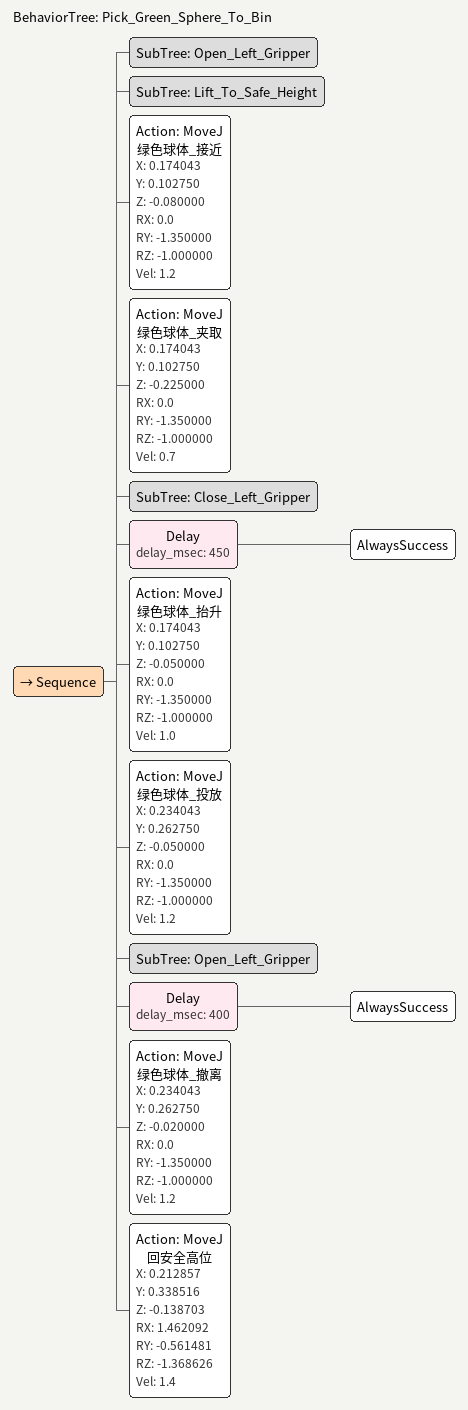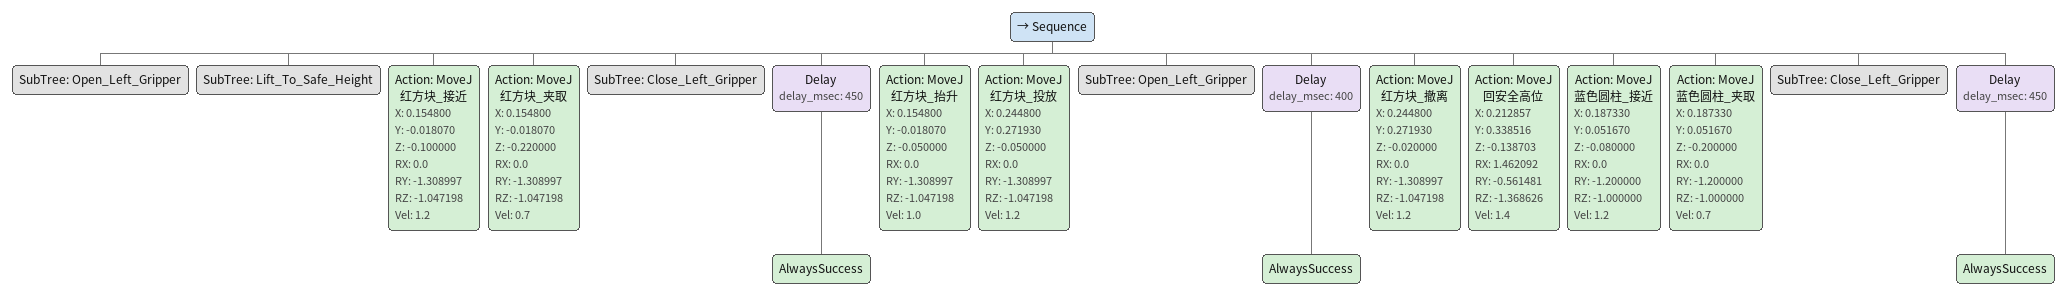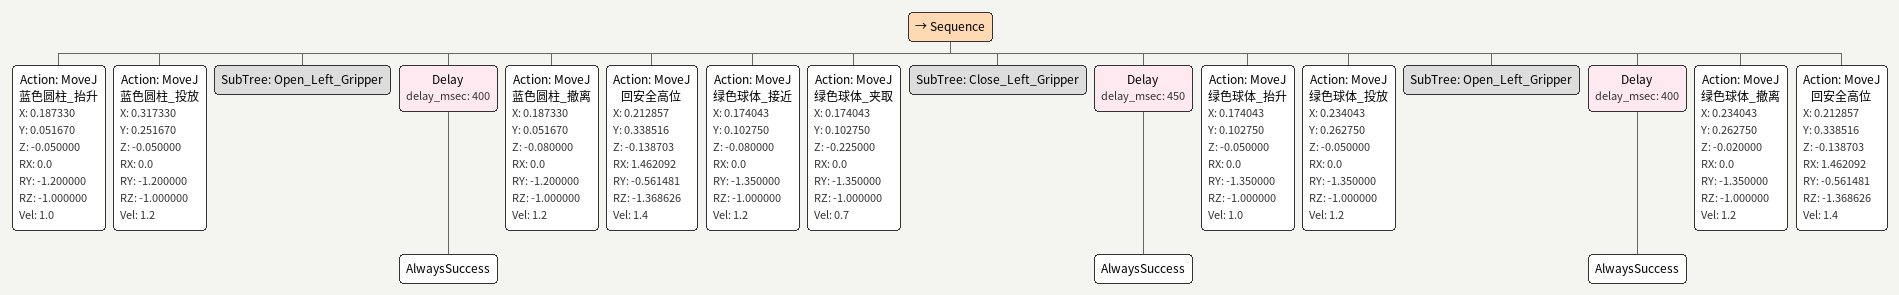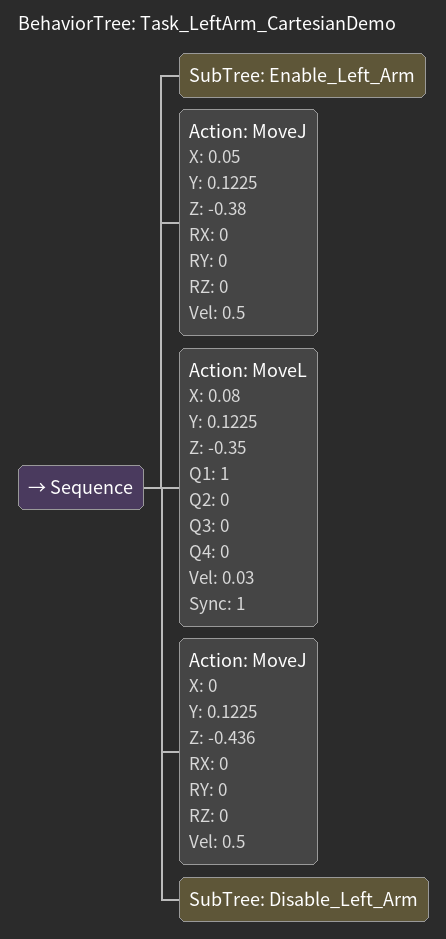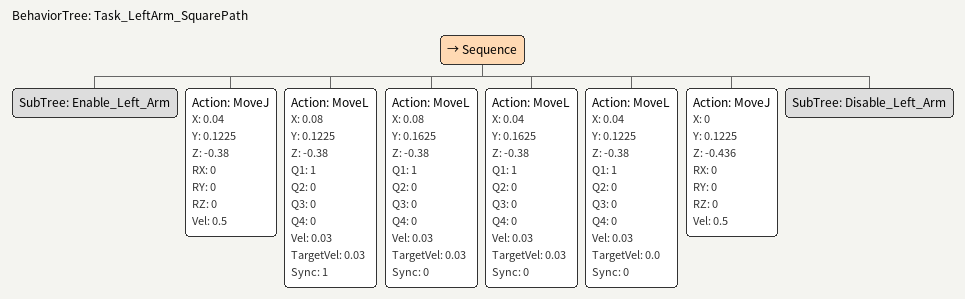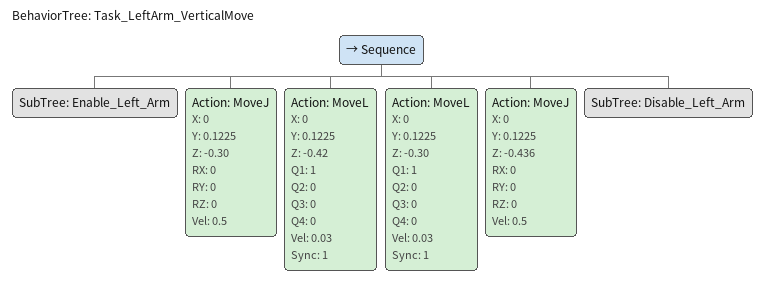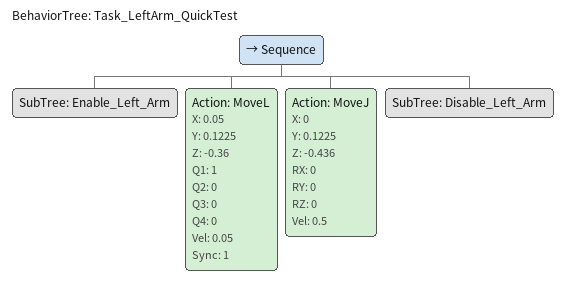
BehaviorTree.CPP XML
<BehaviorTree ID="Pick_Green_Sphere_To_Bin">
    <Sequence>
        <SubTree ID="Open_Left_Gripper"/>
        <SubTree ID="Lift_To_Safe_Height"/>
        <Action ID="MoveJ" name="绿色球体_接近" X="0.174043" Y="0.102750" Z="-0.080000" RX="0.0" RY="-1.350000" RZ="-1.000000" Vel="1.2"/>
        <Action ID="MoveJ" name="绿色球体_夹取" X="0.174043" Y="0.102750" Z="-0.225000" RX="0.0" RY="-1.350000" RZ="-1.000000" Vel="0.7"/>
        <SubTree ID="Close_Left_Gripper"/>
        <Delay delay_msec="450">
            <AlwaysSuccess/>
        </Delay>
        <Action ID="MoveJ" name="绿色球体_抬升" X="0.174043" Y="0.102750" Z="-0.050000" RX="0.0" RY="-1.350000" RZ="-1.000000" Vel="1.0"/>
        <Action ID="MoveJ" name="绿色球体_投放" X="0.234043" Y="0.262750" Z="-0.050000" RX="0.0" RY="-1.350000" RZ="-1.000000" Vel="1.2"/>
        <SubTree ID="Open_Left_Gripper"/>
        <Delay delay_msec="400">
            <AlwaysSuccess/>
        </Delay>
        <Action ID="MoveJ" name="绿色球体_撤离" X="0.234043" Y="0.262750" Z="-0.020000" RX="0.0" RY="-1.350000" RZ="-1.000000" Vel="1.2"/>
        <Action ID="MoveJ" name="回安全高位" X="0.212857" Y="0.338516" Z="-0.138703" RX="1.462092" RY="-0.561481" RZ="-1.368626" Vel="1.4"/>
    </Sequence>
</BehaviorTree>

<Sequence>
    <SubTree ID="Open_Left_Gripper"/>
    <SubTree ID="Lift_To_Safe_Height"/>

    <Action ID="MoveJ" name="红方块_接近" X="0.154800" Y="-0.018070" Z="-0.100000" RX="0.0" RY="-1.308997" RZ="-1.047198" Vel="1.2"/>
    <Action ID="MoveJ" name="红方块_夹取" X="0.154800" Y="-0.018070" Z="-0.220000" RX="0.0" RY="-1.308997" RZ="-1.047198" Vel="0.7"/>
    <SubTree ID="Close_Left_Gripper"/>
    <Delay delay_msec="450">
        <AlwaysSuccess/>
    </Delay>
    <Action ID="MoveJ" name="红方块_抬升" X="0.154800" Y="-0.018070" Z="-0.050000" RX="0.0" RY="-1.308997" RZ="-1.047198" Vel="1.0"/>
    <Action ID="MoveJ" name="红方块_投放" X="0.244800" Y="0.271930" Z="-0.050000" RX="0.0" RY="-1.308997" RZ="-1.047198" Vel="1.2"/>
    <SubTree ID="Open_Left_Gripper"/>
    <Delay delay_msec="400">
        <AlwaysSuccess/>
    </Delay>
    <Action ID="MoveJ" name="红方块_撤离" X="0.244800" Y="0.271930" Z="-0.020000" RX="0.0" RY="-1.308997" RZ="-1.047198" Vel="1.2"/>
    <Action ID="MoveJ" name="回安全高位" X="0.212857" Y="0.338516" Z="-0.138703" RX="1.462092" RY="-0.561481" RZ="-1.368626" Vel="1.4"/>

    <Action ID="MoveJ" name="蓝色圆柱_接近" X="0.187330" Y="0.051670" Z="-0.080000" RX="0.0" RY="-1.200000" RZ="-1.000000" Vel="1.2"/>
    <Action ID="MoveJ" name="蓝色圆柱_夹取" X="0.187330" Y="0.051670" Z="-0.200000" RX="0.0" RY="-1.200000" RZ="-1.000000" Vel="0.7"/>
    <SubTree ID="Close_Left_Gripper"/>
    <Delay delay_msec="450">
        <AlwaysSuccess/>
    </Delay>
</Sequence>

<Sequence>
    <Action ID="MoveJ" name="蓝色圆柱_抬升" X="0.187330" Y="0.051670" Z="-0.050000" RX="0.0" RY="-1.200000" RZ="-1.000000" Vel="1.0"/>
    <Action ID="MoveJ" name="蓝色圆柱_投放" X="0.317330" Y="0.251670" Z="-0.050000" RX="0.0" RY="-1.200000" RZ="-1.000000" Vel="1.2"/>
    <SubTree ID="Open_Left_Gripper"/>
    <Delay delay_msec="400">
        <AlwaysSuccess/>
    </Delay>
    <Action ID="MoveJ" name="蓝色圆柱_撤离" X="0.187330" Y="0.051670" Z="-0.080000" RX="0.0" RY="-1.200000" RZ="-1.000000" Vel="1.2"/>
    <Action ID="MoveJ" name="回安全高位" X="0.212857" Y="0.338516" Z="-0.138703" RX="1.462092" RY="-0.561481" RZ="-1.368626" Vel="1.4"/>

    <Action ID="MoveJ" name="绿色球体_接近" X="0.174043" Y="0.102750" Z="-0.080000" RX="0.0" RY="-1.350000" RZ="-1.000000" Vel="1.2"/>
    <Action ID="MoveJ" name="绿色球体_夹取" X="0.174043" Y="0.102750" Z="-0.225000" RX="0.0" RY="-1.350000" RZ="-1.000000" Vel="0.7"/>
    <SubTree ID="Close_Left_Gripper"/>
    <Delay delay_msec="450">
        <AlwaysSuccess/>
    </Delay>
    <Action ID="MoveJ" name="绿色球体_抬升" X="0.174043" Y="0.102750" Z="-0.050000" RX="0.0" RY="-1.350000" RZ="-1.000000" Vel="1.0"/>
    <Action ID="MoveJ" name="绿色球体_投放" X="0.234043" Y="0.262750" Z="-0.050000" RX="0.0" RY="-1.350000" RZ="-1.000000" Vel="1.2"/>
    <SubTree ID="Open_Left_Gripper"/>
    <Delay delay_msec="400">
        <AlwaysSuccess/>
    </Delay>
    <Action ID="MoveJ" name="绿色球体_撤离" X="0.234043" Y="0.262750" Z="-0.020000" RX="0.0" RY="-1.350000" RZ="-1.000000" Vel="1.2"/>
    <Action ID="MoveJ" name="回安全高位" X="0.212857" Y="0.338516" Z="-0.138703" RX="1.462092" RY="-0.561481" RZ="-1.368626" Vel="1.4"/>
</Sequence>

<BehaviorTree ID="Task_LeftArm_CartesianDemo">
    <Sequence>
        <SubTree ID="Enable_Left_Arm"/>
        <Action ID="MoveJ" X="0.05" Y="0.1225" Z="-0.38" RX="0" RY="0" RZ="0" Vel="0.5"/>
        <Action ID="MoveL" X="0.08" Y="0.1225" Z="-0.35" Q1="1" Q2="0" Q3="0" Q4="0" Vel="0.03" Sync="1"/>
        <Action ID="MoveJ" X="0" Y="0.1225" Z="-0.436" RX="0" RY="0" RZ="0" Vel="0.5"/>
        <SubTree ID="Disable_Left_Arm"/>
    </Sequence>
</BehaviorTree>

<BehaviorTree ID="Task_LeftArm_SquarePath">
    <Sequence>
        <SubTree ID="Enable_Left_Arm"/>
        <Action ID="MoveJ" X="0.04" Y="0.1225" Z="-0.38" RX="0" RY="0" RZ="0" Vel="0.5"/>
        <Action ID="MoveL" X="0.08" Y="0.1225" Z="-0.38" Q1="1" Q2="0" Q3="0" Q4="0" Vel="0.03" TargetVel="0.03" Sync="1"/>
        <Action ID="MoveL" X="0.08" Y="0.1625" Z="-0.38" Q1="1" Q2="0" Q3="0" Q4="0" Vel="0.03" TargetVel="0.03" Sync="0"/>
        <Action ID="MoveL" X="0.04" Y="0.1625" Z="-0.38" Q1="1" Q2="0" Q3="0" Q4="0" Vel="0.03" TargetVel="0.03" Sync="0"/>
        <Action ID="MoveL" X="0.04" Y="0.1225" Z="-0.38" Q1="1" Q2="0" Q3="0" Q4="0" Vel="0.03" TargetVel="0.0" Sync="0"/>
        <Action ID="MoveJ" X="0" Y="0.1225" Z="-0.436" RX="0" RY="0" RZ="0" Vel="0.5"/>
        <SubTree ID="Disable_Left_Arm"/>
    </Sequence>
</BehaviorTree>

<BehaviorTree ID="Task_LeftArm_VerticalMove">
    <Sequence>
        <SubTree ID="Enable_Left_Arm"/>
        <Action ID="MoveJ" X="0" Y="0.1225" Z="-0.30" RX="0" RY="0" RZ="0" Vel="0.5"/>
        <Action ID="MoveL" X="0" Y="0.1225" Z="-0.42" Q1="1" Q2="0" Q3="0" Q4="0" Vel="0.03" Sync="1"/>
        <Action ID="MoveL" X="0" Y="0.1225" Z="-0.30" Q1="1" Q2="0" Q3="0" Q4="0" Vel="0.03" Sync="1"/>
        <Action ID="MoveJ" X="0" Y="0.1225" Z="-0.436" RX="0" RY="0" RZ="0" Vel="0.5"/>
        <SubTree ID="Disable_Left_Arm"/>
    </Sequence>
</BehaviorTree>

<BehaviorTree ID="Task_LeftArm_QuickTest">
    <Sequence>
        <SubTree ID="Enable_Left_Arm"/>
        <Action ID="MoveL" X="0.05" Y="0.1225" Z="-0.36" Q1="1" Q2="0" Q3="0" Q4="0" Vel="0.05" Sync="1"/>
        <Action ID="MoveJ" X="0" Y="0.1225" Z="-0.436" RX="0" RY="0" RZ="0" Vel="0.5"/>
        <SubTree ID="Disable_Left_Arm"/>
    </Sequence>
</BehaviorTree>
